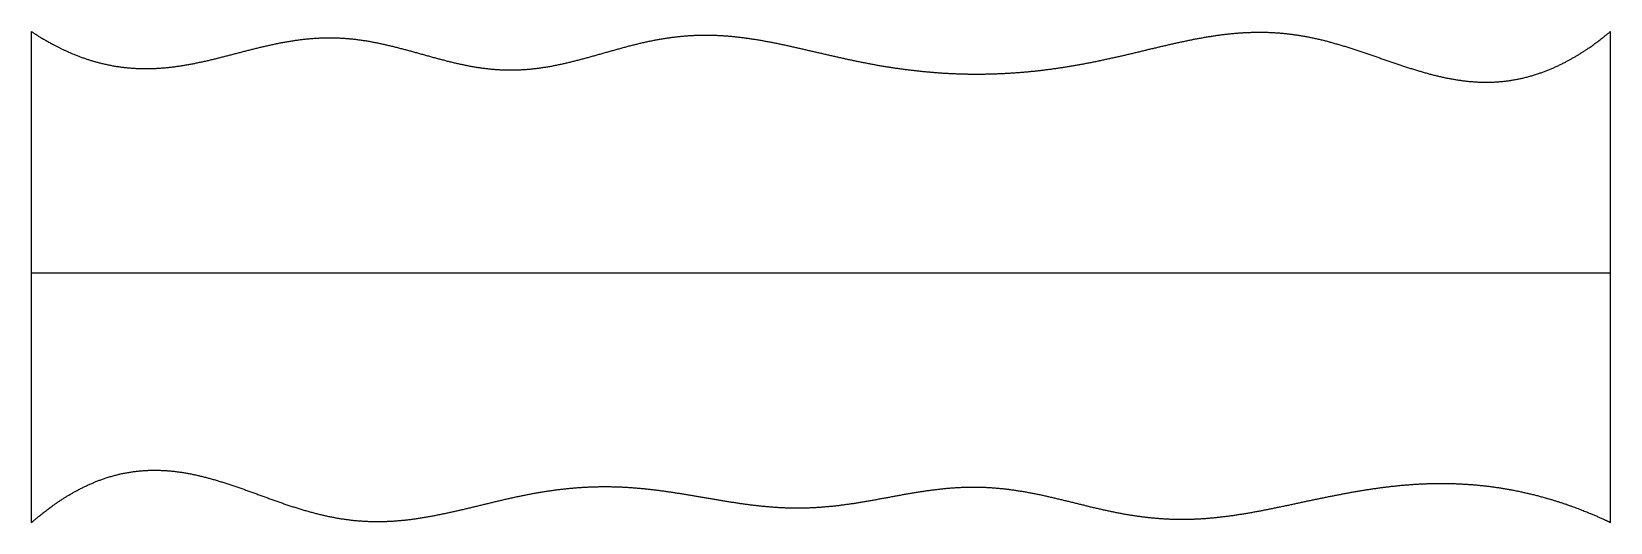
# Model space of a CAD drawing. Header units: millimetres. Extents: x 0 to 10, y -0.1 to 3.1.
import ezdxf

# ---------------------------------------------------------------- set-up
doc = ezdxf.new("R2010")
doc.units = ezdxf.units.MM
doc.layers.get('0').update_dxf_attribs({"linetype": 'CONTINUOUS'})

msp = doc.modelspace()

# ---------------------------------------------------------------- linework, layer by layer
for points in [[(0, -0.055), (0, 0.069), (0, 0.318), (0, 0.691), (0, 1.189), (0, 1.811), (0, 2.309), (0, 2.682), (0, 2.931), (0, 3.055)], [(0, 3.055), (0.04, 3.028), (0.12, 2.979), (0.239, 2.917), (0.399, 2.856), (0.599, 2.818), (0.799, 2.815), (0.999, 2.842), (1.199, 2.89), (1.4, 2.945), (1.6, 2.993), (1.801, 3.02), (2.001, 3.019), (2.201, 2.986), (2.401, 2.933), (2.601, 2.874), (2.801, 2.826), (3.001, 2.804), (3.2, 2.815), (3.4, 2.855), (3.6, 2.912), (3.8, 2.971), (4, 3.016), (4.201, 3.038), (4.402, 3.033), (4.603, 3.006), (4.805, 2.964), (5.006, 2.916), (5.207, 2.87), (5.408, 2.831), (5.609, 2.804), (5.809, 2.787), (6.01, 2.783), (6.21, 2.79), (6.411, 2.809), (6.611, 2.839), (6.812, 2.879), (7.014, 2.927), (7.215, 2.976), (7.416, 3.02), (7.618, 3.049), (7.819, 3.057), (8.019, 3.039), (8.218, 2.995), (8.417, 2.932), (8.615, 2.86), (8.813, 2.794), (9.01, 2.745), (9.208, 2.725), (9.406, 2.742), (9.603, 2.8), (9.762, 2.88), (9.881, 2.96), (9.96, 3.022), (10, 3.055)], [(10, -0.055), (10, 0.069), (10, 0.318), (10, 0.691), (10, 1.189), (10, 1.811), (10, 2.309), (10, 2.682), (10, 2.931), (10, 3.055)], [(0, 1.527), (0.4, 1.527), (1.2, 1.527), (2.4, 1.527), (4, 1.527), (6, 1.527), (7.6, 1.527), (8.8, 1.527), (9.6, 1.527), (10, 1.527)], [(0, -0.055), (0.04, -0.021), (0.119, 0.044), (0.238, 0.127), (0.396, 0.21), (0.593, 0.269), (0.791, 0.285), (0.988, 0.264), (1.185, 0.212), (1.383, 0.142), (1.581, 0.067), (1.779, 0.003), (1.978, -0.041), (2.178, -0.056), (2.378, -0.044), (2.579, -0.009), (2.78, 0.038), (2.981, 0.089), (3.183, 0.133), (3.384, 0.163), (3.586, 0.176), (3.787, 0.171), (3.988, 0.149), (4.189, 0.116), (4.39, 0.08), (4.591, 0.049), (4.792, 0.033), (4.992, 0.037), (5.194, 0.061), (5.394, 0.098), (5.595, 0.137), (5.796, 0.166), (5.996, 0.175), (6.196, 0.159), (6.396, 0.122), (6.596, 0.072), (6.796, 0.021), (6.996, -0.018), (7.197, -0.038), (7.398, -0.037), (7.599, -0.015), (7.8, 0.02), (8.002, 0.064), (8.203, 0.107), (8.404, 0.146), (8.605, 0.176), (8.805, 0.193), (9.005, 0.195), (9.205, 0.181), (9.404, 0.15), (9.603, 0.101), (9.762, 0.048), (9.881, 0), (9.96, -0.036), (10, -0.055)]]:
    msp.add_open_spline(points, degree=5)

doc.saveas('drawing.dxf')
